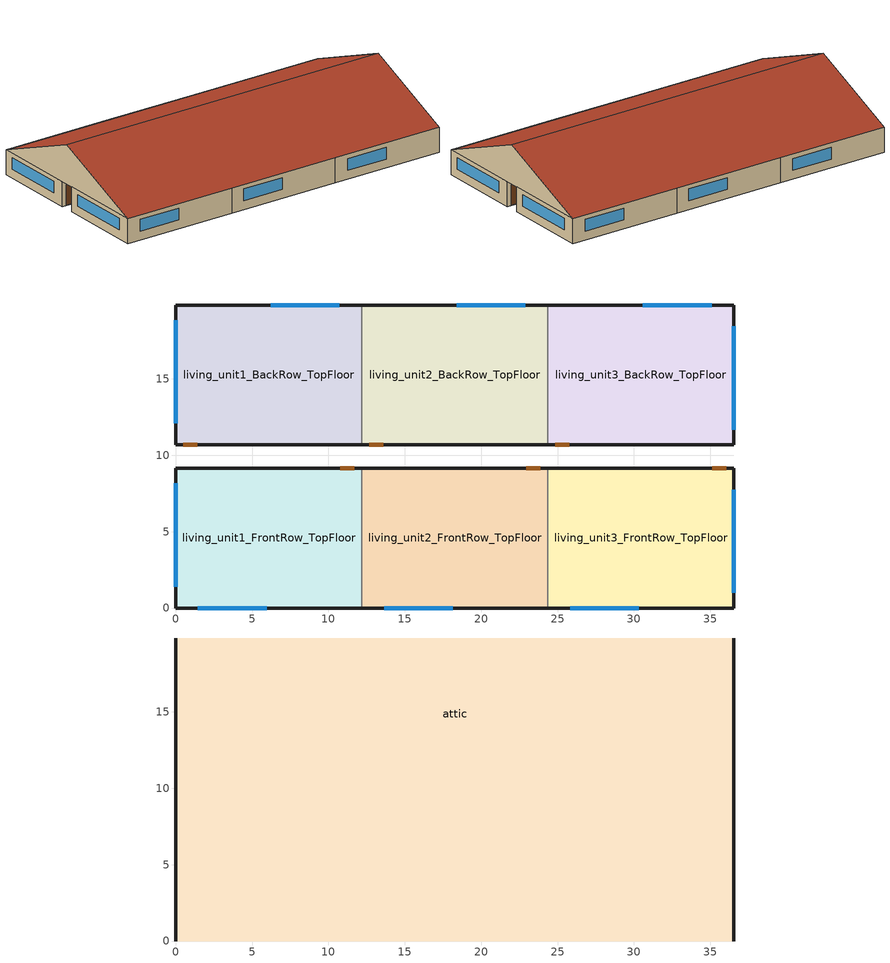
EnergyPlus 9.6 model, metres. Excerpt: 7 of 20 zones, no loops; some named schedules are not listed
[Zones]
living_unit3_BackRow_TopFloor
 floor to living_unit3_BackRow_MiddleFloor (ceiling-floor-layer): 36.54,10.68 24.36,10.68 24.36,19.84 36.54,19.84 z5.33
 wall outside (Exterior Wall): 24.36,10.68 36.54,10.68 36.54,19.84 24.36,19.84 z5.33:7.92
 wall to living_unit2_BackRow_TopFloor (interiorwall): 24.36,19.84 24.36,10.68 z5.33:7.92
 window (Exterior Window): 36.54,11.68 36.54,18.43 / 35.08,19.84 30.58,19.84 z6.25:7.47
 door (Exterior Door): 24.86,10.68 25.77,10.68 z5.33:7.47
 ceiling to attic (Interior Ceiling): 24.36,10.68 36.54,10.68 36.54,19.84 24.36,19.84 z7.92
living_unit3_FrontRow_TopFloor
 floor to living_unit3_FrontRow_MiddleFloor (ceiling-floor-layer): 36.54,0 24.36,0 24.36,9.16 36.54,9.16 z5.33
 wall outside (Exterior Wall): 24.36,0 36.54,0 36.54,9.16 24.36,9.16 z5.33:7.92
 wall to living_unit2_FrontRow_TopFloor (interiorwall): 24.36,9.16 24.36,0 z5.33:7.92
 window (Exterior Window): 36.54,1 36.54,7.75 / 25.82,0 30.32,0 z6.25:7.47
 door (Exterior Door): 36.04,9.16 35.12,9.16 z5.33:7.47
 ceiling to attic (Interior Ceiling): 24.36,0 36.54,0 36.54,9.16 24.36,9.16 z7.92
living_unit1_FrontRow_TopFloor
 floor to living_unit1_FrontRow_MiddleFloor (ceiling-floor-layer): 12.18,0 0,0 0,9.16 12.18,9.16 z5.33
 wall outside (Exterior Wall): 12.18,9.16 0,9.16 0,0 12.18,0 z5.33:7.92
 wall to living_unit2_FrontRow_TopFloor (interiorwall): 12.18,0 12.18,9.16 z5.33:7.92
 window (Exterior Window): 1.46,0 5.96,0 / 0,8.16 0,1.41 z6.25:7.47
 door (Exterior Door): 11.68,9.16 10.76,9.16 z5.33:7.47
 ceiling to attic (Interior Ceiling): 0,0 12.18,0 12.18,9.16 0,9.16 z7.92
living_unit2_BackRow_TopFloor
 floor to living_unit2_BackRow_MiddleFloor (ceiling-floor-layer): 24.36,10.68 12.18,10.68 12.18,19.84 24.36,19.84 z5.33
 wall outside (Exterior Wall): 12.18,10.68 24.36,10.68 / 24.36,19.84 12.18,19.84 z5.33:7.92
 wall to living_unit1_BackRow_TopFloor (interiorwall): 12.18,19.84 12.18,10.68 z5.33:7.92
 window (Exterior Window): 22.9,19.84 18.4,19.84 z6.25:7.47
 door (Exterior Door): 12.68,10.68 13.59,10.68 z5.33:7.47
 ceiling to attic (Interior Ceiling): 12.18,10.68 24.36,10.68 24.36,19.84 12.18,19.84 z7.92
living_unit2_FrontRow_TopFloor
 floor to living_unit2_FrontRow_MiddleFloor (ceiling-floor-layer): 24.36,0 12.18,0 12.18,9.16 24.36,9.16 z5.33
 wall outside (Exterior Wall): 12.18,0 24.36,0 / 24.36,9.16 12.18,9.16 z5.33:7.92
 window (Exterior Window): 13.64,0 18.14,0 z6.25:7.47
 door (Exterior Door): 23.86,9.16 22.94,9.16 z5.33:7.47
 ceiling to attic (Interior Ceiling): 12.18,0 24.36,0 24.36,9.16 12.18,9.16 z7.92
living_unit1_BackRow_TopFloor
 floor to living_unit1_BackRow_BottomFloor (ceiling-floor-layer): 12.18,10.68 0,10.68 0,19.84 12.18,19.84 z5.33
 wall outside (Exterior Wall): 12.18,19.84 0,19.84 0,10.68 12.18,10.68 z5.33:7.92
 window (Exterior Window): 10.72,19.84 6.22,19.84 / 0,18.84 0,12.09 z6.25:7.47
 door (Exterior Door): 0.5,10.68 1.41,10.68 z5.33:7.47
 ceiling to attic (Interior Ceiling): 0,10.68 12.18,10.68 12.18,19.84 0,19.84 z7.92
attic
 wall outside (Gable_end): 36.54,0,7.92 36.54,19.84,7.92 36.54,9.92,12.05; 0,19.84,7.92 0,0,7.92 0,9.92,12.05
 roof outside (Exterior Roof): 36.54,19.84,7.92 0,19.84,7.92 0,9.92,12.05 36.54,9.92,12.05; 0,0,7.92 36.54,0,7.92 36.54,9.92,12.05 0,9.92,12.05
[Building]
US+MF+CZ6A+gasfurnace+slab+IECC_2021: North Axis {deg}=0; Terrain=Suburbs; Loads Convergence Tolerance Value {W}=0.04; Temperature Convergence Tolerance Value {deltaC}=0.4; Solar Distribution=FullExterior; Maximum Number of Warmup Days=25; Minimum Number of Warmup Days=6
[Site:WaterMainsTemperature]
Calculation Method=Correlation; Annual Average Outdoor Air Temperature {C}=6.375; Maximum Difference In Monthly Average Outdoor Air Temperatures {deltaC}=33.5
[Site:Location]
Rochester International Arpt_MN_USA Design_Conditions: Latitude {deg}=43.9; Longitude {deg}=-92.5; Time Zone {hr}=-6; Elevation {m}=398
[Material]
Name | Roughness | Thickness {m} | Conductivity {W/m-K} | Density {kg/m3} | Specific Heat {J/kg-K} | Solar Absorptance | Thermal Absorptance | Visible Absorptance
sheathing_consol_layer | Rough | 0.031115 | 0.035329 | 20.1 | 1465.415
ceil_consol_layer | Rough | 0.566491 | 0.0617176 | 41.9286 | 776.251
wall_consol_layer | Rough | 0.1397 | 0.057165 | 120.801 | 1036.26
Asphalt_shingle | MediumRough | 0.00633985 | 0.08186 | 1121.29 | 1255.2 | 0.75
cement_stucco | MediumSmooth | 0.01905 | 0.721 | 1865.58 | 878.64
syn_stucco | MediumSmooth | 0.003048 | 8.65E-02 | 400 | 878.64
Drywall_1/2in | MediumSmooth | 0.0127 | 0.16009 | 800.923 | 1087.84
OSB_5/8in | MediumSmooth | 0.015875 | 0.1163 | 544.627 | 1213.36
OSB_7/16in | MediumSmooth | 0.0111125 | 0.1163 | 544.627 | 1213.36
Lumber_2x4 | Rough | 0.0890016 | 0.115458 | 512.64 | 767.58 | 0.7 | 0.9 | 0.7
OSB_1/2in | MediumSmooth | 0.0127 | 0.1163 | 544.627 | 1213.36 | 0.7 | 0.9 | 0.7
door_const | Smooth | 0.0422696 | 0.0720096 | 512.64 | 767.58
[Construction]
Exterior Wall: syn_stucco, sheathing_consol_layer, OSB_7/16in, wall_consol_layer, Drywall_1/2in
ceiling-floor-layer: Lumber_2x4
Interior Ceiling: ceil_consol_layer, Drywall_1/2in
interiorwall: Drywall_1/2in, OSB_5/8in, Drywall_1/2in
Exterior Roof: Asphalt_shingle, OSB_1/2in
Exterior Window: Glass
Exterior Door: door_const
Gable_end: cement_stucco, Bldg_paper_felt, OSB_5/8in, Air_4_in_vert, Drywall_1/2in
window_w_blinds: Glass, int_blind
[Material:NoMass]
Bldg_paper_felt: Roughness=Smooth; Thermal Resistance {m2-K/W}=0.0105666
[Material:AirGap]
Air_4_in_vert: Thermal Resistance {m2-K/W}=0.158499
[WindowMaterial:SimpleGlazingSystem]
Glass: U-Factor {W/m2-K}=1.70358; Solar Heat Gain Coefficient=0.3344; Visible Transmittance=0.88
[WindowMaterial:Blind]
int_blind: Slat Orientation=Horizontal; Slat Width {m}=0.025; Slat Separation {m}=0.01875; Slat Thickness {m}=0.001; Slat Angle {deg}=45; Slat Conductivity {W/m-K}=221; Slat Beam Solar Transmittance=0; Front Side Slat Beam Solar Reflectance=0.5; Back Side Slat Beam Solar Reflectance=0.5; Slat Diffuse Solar Transmittance=0; Front Side Slat Diffuse Solar Reflectance=0.5; Back Side Slat Diffuse Solar Reflectance=0.5; Slat Beam Visible Transmittance=0; Front Side Slat Beam Visible Reflectance=0.5; Back Side Slat Beam Visible Reflectance=0.5; Slat Diffuse Visible Transmittance=0; Front Side Slat Diffuse Visible Reflectance=0.5; Back Side Slat Diffuse Visible Reflectance=0.5; Slat Infrared Hemispherical Transmittance=0; Front Side Slat Infrared Hemispherical Emissivity=0.9; Back Side Slat Infrared Hemispherical Emissivity=0.9; Blind to Glass Distance {m}=0.05; Blind Top Opening Multiplier=0.5; Blind Bottom Opening Multiplier=0.5; Blind Left Side Opening Multiplier=0.5; Blind Right Side Opening Multiplier=0.5
[Zone] Multiplier=1
attic; living_unit3_BackRow_TopFloor; living_unit3_FrontRow_TopFloor; living_unit1_FrontRow_TopFloor; living_unit2_BackRow_TopFloor; living_unit2_FrontRow_TopFloor; living_unit1_BackRow_TopFloor
[WindowShadingControl] Shading Type=InteriorBlind; Construction with Shading=window_w_blinds; Shading Control Type=OnIfScheduleAllows; Schedule=shading_2012iecc; Shading Control Is Scheduled=Yes; Glare Control Is Active=No; Multiple Surface Control Type=Sequential
Name | Zone | Fenestration Surface 1 | Fenestration Surface 2 | Fenestration Surface 3
Shades-living_unit1_FrontRow_TopFloor | LIVING_UNIT1_FrontRow_TopFloor | Window_ldf_unit1_FrontRow_TopFloor
Shades-living_unit2_FrontRow_TopFloor | LIVING_UNIT2_FrontRow_TopFloor | Window_ldf_unit2_FrontRow_TopFloor
Shades-living_unit3_FrontRow_TopFloor | LIVING_UNIT3_FrontRow_TopFloor | Window_sdr_unit3_FrontRow_TopFloor | Window_sdl_unit3_FrontRow_TopFloor | Window_ldf_unit3_FrontRow_TopFloor
Shades-living_unit1_BackRow_TopFloor | LIVING_UNIT1_BackRow_TopFloor | Window_ldb_unit1_BackRow_TopFloor
Shades-living_unit2_BackRow_TopFloor | LIVING_UNIT2_BackRow_TopFloor | Window_ldb_unit2_BackRow_TopFloor
Shades-living_unit3_BackRow_TopFloor | LIVING_UNIT3_BackRow_TopFloor | Window_sdr_unit3_BackRow_TopFloor | Window_sdl_unit3_BackRow_TopFloor | Window_ldb_unit3_BackRow_TopFloor
[ElectricEquipment]
Name | Zone or ZoneList or Space or SpaceList | Schedule | Design Level Calculation Method | Design Level {W} | Fraction Latent | Fraction Radiant | Fraction Lost | Watts per Zone Floor Area {W/m2}
dishwasher1_FrontRow_TopFloor | living_unit1_FrontRow_TopFloor | DishWasher | EquipmentLevel | 54.7543 | 0.15 | 0.6 | 0.25
refrigerator1_FrontRow_TopFloor | living_unit1_FrontRow_TopFloor | Refrigerator | EquipmentLevel | 91.0576 | 0 | 1 | 0
clotheswasher1_FrontRow_TopFloor | living_unit1_FrontRow_TopFloor | ClothesWasher | EquipmentLevel | 23.732 | 0 | 0.8 | 0.2
gas_dryer1_FrontRow_TopFloor | living_unit1_FrontRow_TopFloor | ClothesDryer | EquipmentLevel | 16.1776 | 0 | 1 | 0
gas_range1_FrontRow_TopFloor | living_unit1_FrontRow_TopFloor | CookingRange | EquipmentLevel | 0 | 0 | 1 | 0
television1_FrontRow_TopFloor | living_unit1_FrontRow_TopFloor | InteriorLighting | EquipmentLevel | 0 | 0 | 1 | 0
gas_mels1_FrontRow_TopFloor | living_unit1_FrontRow_TopFloor | MiscPlugLoad | EquipmentLevel | 393.691 | 0.06 | 0.69 | 0.25
IECC_Adj1_FrontRow_TopFloor | living_unit1_FrontRow_TopFloor | MiscPlugLoad | Watts/Area |  | 0.062439 | 0.411909 | 0.251045 | 1.46212
dishwasher2_FrontRow_TopFloor | living_unit2_FrontRow_TopFloor | DishWasher | EquipmentLevel | 54.7543 | 0.15 | 0.6 | 0.25
refrigerator2_FrontRow_TopFloor | living_unit2_FrontRow_TopFloor | Refrigerator | EquipmentLevel | 91.0576 | 0 | 1 | 0
clotheswasher2_FrontRow_TopFloor | living_unit2_FrontRow_TopFloor | ClothesWasher | EquipmentLevel | 23.732 | 0 | 0.8 | 0.2
gas_dryer2_FrontRow_TopFloor | living_unit2_FrontRow_TopFloor | ClothesDryer | EquipmentLevel | 16.1776 | 0 | 1 | 0
gas_range2_FrontRow_TopFloor | living_unit2_FrontRow_TopFloor | CookingRange | EquipmentLevel | 0 | 0 | 1 | 0
television2_FrontRow_TopFloor | living_unit2_FrontRow_TopFloor | InteriorLighting | EquipmentLevel | 0 | 0 | 1 | 0
gas_mels2_FrontRow_TopFloor | living_unit2_FrontRow_TopFloor | MiscPlugLoad | EquipmentLevel | 393.691 | 0.06 | 0.69 | 0.25
IECC_Adj2_FrontRow_TopFloor | living_unit2_FrontRow_TopFloor | MiscPlugLoad | Watts/Area |  | 0.062439 | 0.411909 | 0.251045 | 1.46212
dishwasher3_FrontRow_TopFloor | living_unit3_FrontRow_TopFloor | DishWasher | EquipmentLevel | 54.7543 | 0.15 | 0.6 | 0.25
refrigerator3_FrontRow_TopFloor | living_unit3_FrontRow_TopFloor | Refrigerator | EquipmentLevel | 91.0576 | 0 | 1 | 0
clotheswasher3_FrontRow_TopFloor | living_unit3_FrontRow_TopFloor | ClothesWasher | EquipmentLevel | 23.732 | 0 | 0.8 | 0.2
gas_dryer3_FrontRow_TopFloor | living_unit3_FrontRow_TopFloor | ClothesDryer | EquipmentLevel | 16.1776 | 0 | 1 | 0
gas_range3_FrontRow_TopFloor | living_unit3_FrontRow_TopFloor | CookingRange | EquipmentLevel | 0 | 0 | 1 | 0
television3_FrontRow_TopFloor | living_unit3_FrontRow_TopFloor | InteriorLighting | EquipmentLevel | 0 | 0 | 1 | 0
gas_mels3_FrontRow_TopFloor | living_unit3_FrontRow_TopFloor | MiscPlugLoad | EquipmentLevel | 393.691 | 0.06 | 0.69 | 0.25
IECC_Adj3_FrontRow_TopFloor | living_unit3_FrontRow_TopFloor | MiscPlugLoad | Watts/Area |  | 0.062439 | 0.411909 | 0.251045 | 1.46212
dishwasher1_BackRow_TopFloor | living_unit1_BackRow_TopFloor | DishWasher | EquipmentLevel | 54.7543 | 0.15 | 0.6 | 0.25
refrigerator1_BackRow_TopFloor | living_unit1_BackRow_TopFloor | Refrigerator | EquipmentLevel | 91.0576 | 0 | 1 | 0
clotheswasher1_BackRow_TopFloor | living_unit1_BackRow_TopFloor | ClothesWasher | EquipmentLevel | 23.732 | 0 | 0.8 | 0.2
gas_dryer1_BackRow_TopFloor | living_unit1_BackRow_TopFloor | ClothesDryer | EquipmentLevel | 16.1776 | 0 | 1 | 0
gas_range1_BackRow_TopFloor | living_unit1_BackRow_TopFloor | CookingRange | EquipmentLevel | 0 | 0 | 1 | 0
television1_BackRow_TopFloor | living_unit1_BackRow_TopFloor | InteriorLighting | EquipmentLevel | 0 | 0 | 1 | 0
gas_mels1_BackRow_TopFloor | living_unit1_BackRow_TopFloor | MiscPlugLoad | EquipmentLevel | 393.691 | 0.06 | 0.69 | 0.25
IECC_Adj1_BackRow_TopFloor | living_unit1_BackRow_TopFloor | MiscPlugLoad | Watts/Area |  | 0.062439 | 0.411909 | 0.251045 | 1.46212
dishwasher2_BackRow_TopFloor | living_unit2_BackRow_TopFloor | DishWasher | EquipmentLevel | 54.7543 | 0.15 | 0.6 | 0.25
refrigerator2_BackRow_TopFloor | living_unit2_BackRow_TopFloor | Refrigerator | EquipmentLevel | 91.0576 | 0 | 1 | 0
clotheswasher2_BackRow_TopFloor | living_unit2_BackRow_TopFloor | ClothesWasher | EquipmentLevel | 23.732 | 0 | 0.8 | 0.2
gas_dryer2_BackRow_TopFloor | living_unit2_BackRow_TopFloor | ClothesDryer | EquipmentLevel | 16.1776 | 0 | 1 | 0
gas_range2_BackRow_TopFloor | living_unit2_BackRow_TopFloor | CookingRange | EquipmentLevel | 0 | 0 | 1 | 0
television2_BackRow_TopFloor | living_unit2_BackRow_TopFloor | InteriorLighting | EquipmentLevel | 0 | 0 | 1 | 0
gas_mels2_BackRow_TopFloor | living_unit2_BackRow_TopFloor | MiscPlugLoad | EquipmentLevel | 393.691 | 0.06 | 0.69 | 0.25
IECC_Adj2_BackRow_TopFloor | living_unit2_BackRow_TopFloor | MiscPlugLoad | Watts/Area |  | 0.062439 | 0.411909 | 0.251045 | 1.46212
dishwasher3_BackRow_TopFloor | living_unit3_BackRow_TopFloor | DishWasher | EquipmentLevel | 54.7543 | 0.15 | 0.6 | 0.25
refrigerator3_BackRow_TopFloor | living_unit3_BackRow_TopFloor | Refrigerator | EquipmentLevel | 91.0576 | 0 | 1 | 0
clotheswasher3_BackRow_TopFloor | living_unit3_BackRow_TopFloor | ClothesWasher | EquipmentLevel | 23.732 | 0 | 0.8 | 0.2
gas_dryer3_BackRow_TopFloor | living_unit3_BackRow_TopFloor | ClothesDryer | EquipmentLevel | 16.1776 | 0 | 1 | 0
gas_range3_BackRow_TopFloor | living_unit3_BackRow_TopFloor | CookingRange | EquipmentLevel | 0 | 0 | 1 | 0
television3_BackRow_TopFloor | living_unit3_BackRow_TopFloor | InteriorLighting | EquipmentLevel | 0 | 0 | 1 | 0
gas_mels3_BackRow_TopFloor | living_unit3_BackRow_TopFloor | MiscPlugLoad | EquipmentLevel | 393.691 | 0.06 | 0.69 | 0.25
IECC_Adj3_BackRow_TopFloor | living_unit3_BackRow_TopFloor | MiscPlugLoad | Watts/Area |  | 0.062439 | 0.411909 | 0.251045 | 1.46212
[GasEquipment] Design Level Calculation Method=EquipmentLevel
Name | Zone or ZoneList or Space or SpaceList | Schedule | Design Level {W} | Fraction Latent | Fraction Radiant | Fraction Lost
gas_dryer1_FrontRow_TopFloor | living_unit1_FrontRow_TopFloor | ClothesDryer | 329.788 | 0.05 | 0.1 | 0.85
gas_range1_FrontRow_TopFloor | living_unit1_FrontRow_TopFloor | CookingRange | 450.784 | 0.06 | 0.69 | 0.25
gas_mels1_FrontRow_TopFloor | living_unit1_FrontRow_TopFloor | MiscPlugLoad | 47.4607 | 0.06 | 0.69 | 0.25
gas_dryer2_FrontRow_TopFloor | living_unit2_FrontRow_TopFloor | ClothesDryer | 329.788 | 0.05 | 0.1 | 0.85
gas_range2_FrontRow_TopFloor | living_unit2_FrontRow_TopFloor | CookingRange | 450.784 | 0.06 | 0.69 | 0.25
gas_mels2_FrontRow_TopFloor | living_unit2_FrontRow_TopFloor | MiscPlugLoad | 47.4607 | 0.06 | 0.69 | 0.25
gas_dryer3_FrontRow_TopFloor | living_unit3_FrontRow_TopFloor | ClothesDryer | 329.788 | 0.05 | 0.1 | 0.85
gas_range3_FrontRow_TopFloor | living_unit3_FrontRow_TopFloor | CookingRange | 450.784 | 0.06 | 0.69 | 0.25
gas_mels3_FrontRow_TopFloor | living_unit3_FrontRow_TopFloor | MiscPlugLoad | 47.4607 | 0.06 | 0.69 | 0.25
gas_dryer1_BackRow_TopFloor | living_unit1_BackRow_TopFloor | ClothesDryer | 329.788 | 0.05 | 0.1 | 0.85
gas_range1_BackRow_TopFloor | living_unit1_BackRow_TopFloor | CookingRange | 450.784 | 0.06 | 0.69 | 0.25
gas_mels1_BackRow_TopFloor | living_unit1_BackRow_TopFloor | MiscPlugLoad | 47.4607 | 0.06 | 0.69 | 0.25
gas_dryer2_BackRow_TopFloor | living_unit2_BackRow_TopFloor | ClothesDryer | 329.788 | 0.05 | 0.1 | 0.85
gas_range2_BackRow_TopFloor | living_unit2_BackRow_TopFloor | CookingRange | 450.784 | 0.06 | 0.69 | 0.25
gas_mels2_BackRow_TopFloor | living_unit2_BackRow_TopFloor | MiscPlugLoad | 47.4607 | 0.06 | 0.69 | 0.25
gas_dryer3_BackRow_TopFloor | living_unit3_BackRow_TopFloor | ClothesDryer | 329.788 | 0.05 | 0.1 | 0.85
gas_range3_BackRow_TopFloor | living_unit3_BackRow_TopFloor | CookingRange | 450.784 | 0.06 | 0.69 | 0.25
gas_mels3_BackRow_TopFloor | living_unit3_BackRow_TopFloor | MiscPlugLoad | 47.4607 | 0.06 | 0.69 | 0.25
[ZoneInfiltration:EffectiveLeakageArea] Schedule=always_avail
Name | Zone | Effective Air Leakage Area {cm2} | Stack Coefficient | Wind Coefficient
Living_ShermanGrimsrud_unit1_FrontRow_TopFloor | living_unit1_FrontRow_TopFloor | 107.349 | 0.00029 | 0.000231
Living_ShermanGrimsrud_unit2_FrontRow_TopFloor | living_unit2_FrontRow_TopFloor | 94.527 | 0.00029 | 0.000231
Living_ShermanGrimsrud_unit3_FrontRow_TopFloor | living_unit3_FrontRow_TopFloor | 107.349 | 0.00029 | 0.000231
Living_ShermanGrimsrud_unit1_BackRow_TopFloor | living_unit1_BackRow_TopFloor | 107.349 | 0.00029 | 0.000231
Living_ShermanGrimsrud_unit2_BackRow_TopFloor | living_unit2_BackRow_TopFloor | 94.527 | 0.00029 | 0.000231
Living_ShermanGrimsrud_unit3_BackRow_TopFloor | living_unit3_BackRow_TopFloor | 107.349 | 0.00029 | 0.000231
AtticVent | attic | 33300 | 0.000435 | 0.000271
[ZoneVentilation:DesignFlowRate] Schedule=always_avail; Design Flow Rate Calculation Method=Flow/Zone; Design Flow Rate {m3/s}=0; Ventilation Type=Exhaust; Fan Pressure Rise {Pa}=0; Fan Total Efficiency=0.6; Constant Term Coefficient=1; Temperature Term Coefficient=0; Velocity Term Coefficient=0; Velocity Squared Term Coefficient=0; Minimum Indoor Temperature {C}=-100; Maximum Indoor Temperature {C}=100; Delta Temperature {deltaC}=-100; Minimum Outdoor Temperature {C}=-100; Maximum Outdoor Temperature {C}=100; Maximum Wind Speed {m/s}=40
Name | Zone or ZoneList
Ventilation_unit1_FrontRow_TopFloor | living_unit1_FrontRow_TopFloor
Ventilation_unit2_FrontRow_TopFloor | living_unit2_FrontRow_TopFloor
Ventilation_unit3_FrontRow_TopFloor | living_unit3_FrontRow_TopFloor
Ventilation_unit1_BackRow_TopFloor | living_unit1_BackRow_TopFloor
Ventilation_unit2_BackRow_TopFloor | living_unit2_BackRow_TopFloor
Ventilation_unit3_BackRow_TopFloor | living_unit3_BackRow_TopFloor
[People] Number of People Schedule=Occupancy; Number of People Calculation Method=People; Number of People=2; Fraction Radiant=0; Sensible Heat Fraction=autocalculate; Activity Level Schedule=activity_sch; Enable ASHRAE 55 Comfort Warnings=No; Mean Radiant Temperature Calculation Type=ZoneAveraged
Name | Zone or ZoneList or Space or SpaceList
people_unit1_FrontRow_TopFloor | living_unit1_FrontRow_TopFloor
people_unit2_FrontRow_TopFloor | living_unit2_FrontRow_TopFloor
people_unit3_FrontRow_TopFloor | living_unit3_FrontRow_TopFloor
people_unit1_BackRow_TopFloor | living_unit1_BackRow_TopFloor
people_unit2_BackRow_TopFloor | living_unit2_BackRow_TopFloor
people_unit3_BackRow_TopFloor | living_unit3_BackRow_TopFloor
[Lights] Schedule=InteriorLightingHE; Design Level Calculation Method=Watts/Area; Return Air Fraction=0; Fraction Radiant=0.6; Fraction Visible=0.2; Fraction Replaceable=0
Name | Zone or ZoneList or Space or SpaceList | Watts per Zone Floor Area {W/m2}
Living Hardwired Lighting1_FrontRow_TopFloor | living_unit1_FrontRow_TopFloor | 1.26452
Living Plug-in Lighting1_FrontRow_TopFloor | living_unit1_FrontRow_TopFloor | 0.575035
Living Hardwired Lighting2_FrontRow_TopFloor | living_unit2_FrontRow_TopFloor | 1.26452
Living Plug-in Lighting2_FrontRow_TopFloor | living_unit2_FrontRow_TopFloor | 0.575035
Living Hardwired Lighting3_FrontRow_TopFloor | living_unit3_FrontRow_TopFloor | 1.26452
Living Plug-in Lighting3_FrontRow_TopFloor | living_unit3_FrontRow_TopFloor | 0.575035
Living Hardwired Lighting1_BackRow_TopFloor | living_unit1_BackRow_TopFloor | 1.26452
Living Plug-in Lighting1_BackRow_TopFloor | living_unit1_BackRow_TopFloor | 0.575035
Living Hardwired Lighting2_BackRow_TopFloor | living_unit2_BackRow_TopFloor | 1.26452
Living Plug-in Lighting2_BackRow_TopFloor | living_unit2_BackRow_TopFloor | 0.575035
Living Hardwired Lighting3_BackRow_TopFloor | living_unit3_BackRow_TopFloor | 1.26452
Living Plug-in Lighting3_BackRow_TopFloor | living_unit3_BackRow_TopFloor | 0.575035
[Exterior:Lights]
Name | Schedule | Design Level {W}
Exterior-Lights_unit1_FrontRow_BottomFloor; Exterior-Lights_unit2_FrontRow_BottomFloor; Exterior-Lights_unit3_FrontRow_BottomFloor; Exterior-Lights_unit1_BackRow_BottomFloor; Exterior-Lights_unit2_BackRow_BottomFloor; Exterior-Lights_unit3_BackRow_BottomFloor; Exterior-Lights_unit1_FrontRow_MiddleFloor; Exterior-Lights_unit2_FrontRow_MiddleFloor; Exterior-Lights_unit3_FrontRow_MiddleFloor; Exterior-Lights_unit1_BackRow_MiddleFloor; Exterior-Lights_unit2_BackRow_MiddleFloor; Exterior-Lights_unit3_BackRow_MiddleFloor; Exterior-Lights_unit1_FrontRow_TopFloor; Exterior-Lights_unit2_FrontRow_TopFloor; Exterior-Lights_unit3_FrontRow_TopFloor; Exterior-Lights_unit1_BackRow_TopFloor; Exterior-Lights_unit2_BackRow_TopFloor; Exterior-Lights_unit3_BackRow_TopFloor | ExteriorLighting | 69.8719
Garage-Lights_unit1_FrontRow_BottomFloor; Garage-Lights_unit2_FrontRow_BottomFloor; Garage-Lights_unit3_FrontRow_BottomFloor; Garage-Lights_unit1_BackRow_BottomFloor; Garage-Lights_unit2_BackRow_BottomFloor; Garage-Lights_unit3_BackRow_BottomFloor; Garage-Lights_unit1_FrontRow_MiddleFloor; Garage-Lights_unit2_FrontRow_MiddleFloor; Garage-Lights_unit3_FrontRow_MiddleFloor; Garage-Lights_unit1_BackRow_MiddleFloor; Garage-Lights_unit2_BackRow_MiddleFloor; Garage-Lights_unit3_BackRow_MiddleFloor; Garage-Lights_unit1_FrontRow_TopFloor; Garage-Lights_unit2_FrontRow_TopFloor; Garage-Lights_unit3_FrontRow_TopFloor; Garage-Lights_unit1_BackRow_TopFloor; Garage-Lights_unit2_BackRow_TopFloor; Garage-Lights_unit3_BackRow_TopFloor | InteriorLightingHE | 0
